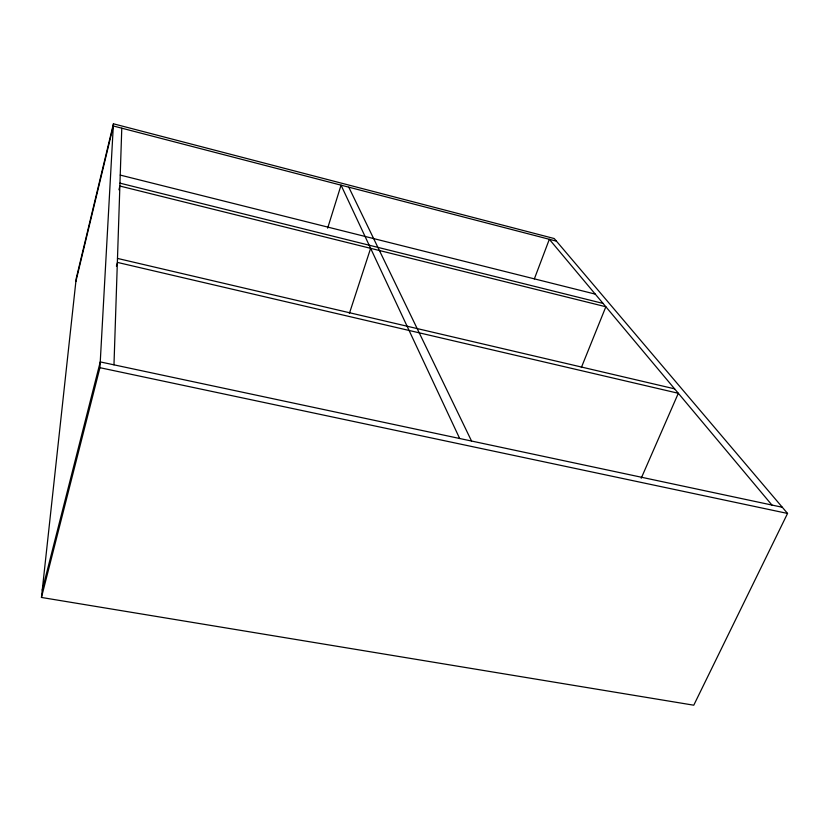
<?xml version="1.0" encoding="UTF-8"?>
<svg xmlns="http://www.w3.org/2000/svg" width="829" height="829" viewBox="0 0 829 829"><rect width="100%" height="100%" fill="white"/><g stroke="black" fill="none" stroke-linecap="round" stroke-linejoin="round"><path stroke-width="1.24" d="M113.977 364.833L121.78 128.184M41.45 597.45L99.926 367.693L113.428 123.801L554.228 238.545L787.55 513.441L693.769 705.199L41.45 597.45L76.195 278.565L113.428 123.801M75.874 281.497L113.304 125.977L556.425 241.135M118.951 189.789L119.563 187.292M116.412 266.14L117.044 263.643M42.248 590.093L100.247 361.91L782.296 507.255M327.652 228.162L341.051 185.168L459.67 438.5M349.392 313.424L370.625 248.327M534.342 278.927L549.337 239.291L771.934 505.037M581.336 367.568L605.854 306.761L119.873 186.038M641.211 478.26L678.319 393.278L117.355 262.389M99.926 367.693L787.55 513.441M117.49 258.42L674.609 388.842M120.236 175.085L595.263 294.119M119.967 183.147L603.056 303.424M348.781 187.178L471.546 441.028"/></g></svg>
